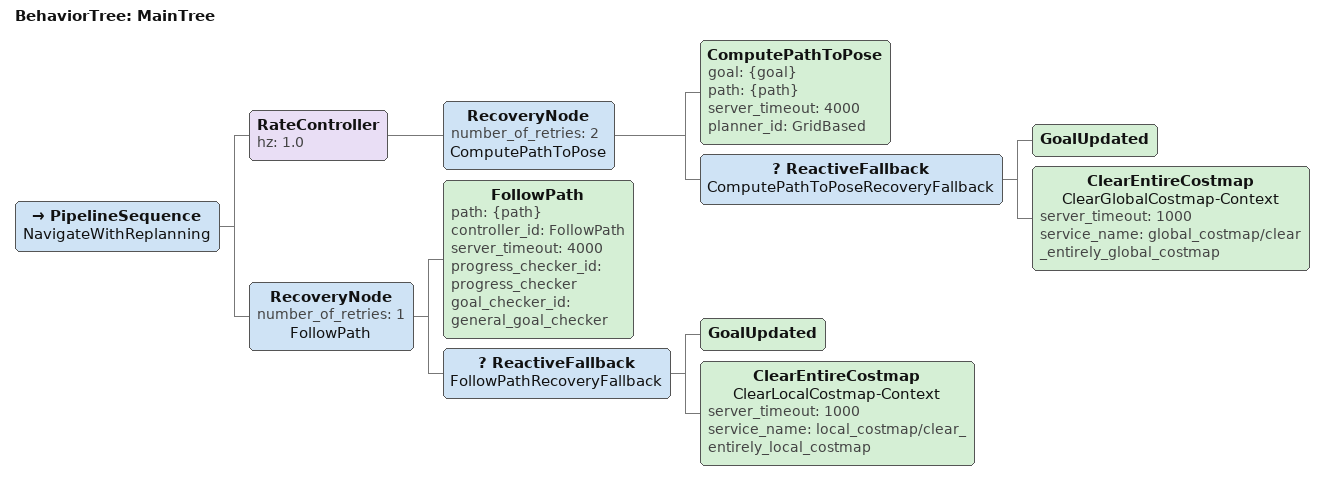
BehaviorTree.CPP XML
<root main_tree_to_execute="MainTree">
  <BehaviorTree ID="MainTree">
      <PipelineSequence name="NavigateWithReplanning">
        <RateController hz="1.0">
          <RecoveryNode number_of_retries="2" name="ComputePathToPose">
            <ComputePathToPose goal="{goal}" path="{path}" server_timeout="4000" planner_id="GridBased"/>
            <ReactiveFallback name="ComputePathToPoseRecoveryFallback">
              <GoalUpdated/>
              <ClearEntireCostmap name="ClearGlobalCostmap-Context" server_timeout="1000" service_name="global_costmap/clear_entirely_global_costmap"/>
            </ReactiveFallback>
          </RecoveryNode>
        </RateController>
        <RecoveryNode number_of_retries="1" name="FollowPath">
          <FollowPath path="{path}" controller_id="FollowPath" server_timeout="4000" progress_checker_id="progress_checker" goal_checker_id="general_goal_checker" />
          <ReactiveFallback name="FollowPathRecoveryFallback">
            <GoalUpdated/>
            <ClearEntireCostmap name="ClearLocalCostmap-Context" server_timeout="1000" service_name="local_costmap/clear_entirely_local_costmap"/>
          </ReactiveFallback>
        </RecoveryNode>
      </PipelineSequence>
  </BehaviorTree>
</root>
